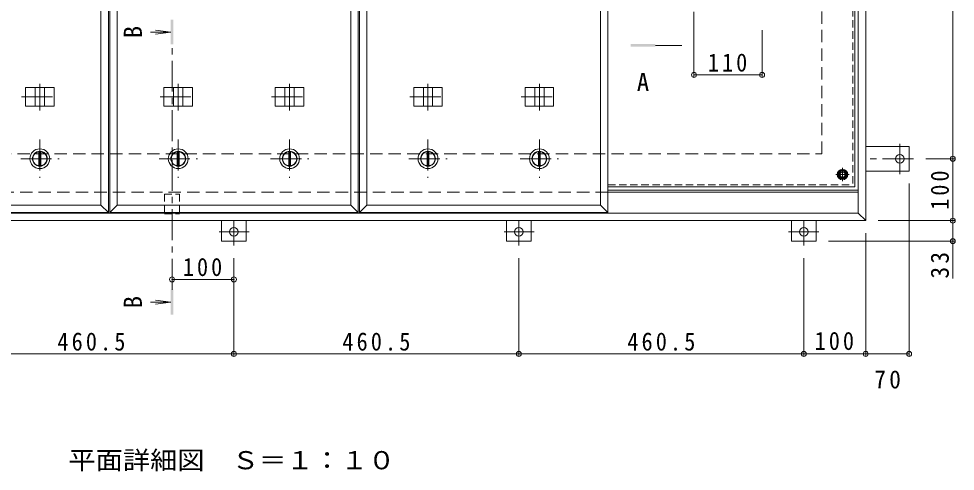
# Model space of a CAD drawing. Units: millimetres at full size, sheet at 1:10. Extents: x -2686 to 2781, y -1962 to 1858.
# Drawn here: x -1709 to -196, y -332 to 399 of the extents above; entities that cross this region are included whole.
import ezdxf
from ezdxf.enums import TextEntityAlignment as Align

# ---------------------------------------------------------------- set-up
doc = ezdxf.new("R2010")
doc.units = ezdxf.units.MM
doc.header["$LTSCALE"] = 10
doc.header["$PDMODE"] = 32
doc.header["$PDSIZE"] = 8
for name, pattern in [('CHAIN1', [8, 5, -1, 1, -1]), ('DASHED1', [1.8, 1.2, -0.6]), ('DASHED2', [3, 2, -1])]:
    doc.linetypes.add(name, pattern=pattern)
for name, color, linetype, lineweight in [('0-1_躯体', 2, 'DASHED2', 9), ('0-2_仕上', 4, 'Continuous', 9), ('0-3_建具', 4, 'Continuous', 9), ('0-4_その他', 7, 'Continuous', 9), ('0-5_寸法', 7, 'Continuous', 9), ('0-6_ハッチ', 6, 'Continuous', 9), ('0-7', 5, 'Continuous', 5), ('0-A', 3, 'CHAIN1', 9), ('0-B', 2, 'Continuous', 9), ('0-C', 2, 'Continuous', 9), ('0-E', 3, 'Continuous', 9), ('0-F', 7, 'Continuous', 9)]:
    doc.layers.add(name, color=color, linetype=linetype, lineweight=lineweight)
doc.styles.add('ＭＳ ゴシック', font='')
doc.styles.get('ＭＳ ゴシック').set_extended_font_data('MS Gothic')

msp = doc.modelspace()

# ---------------------------------------------------------------- linework, layer by layer
at = {"layer": '0-1_躯体'}
for p, q in [((-411.35, 180.92), (-411.35, 780.92)), ((-2311.35, 180.92), (-411.35, 180.92)), ((-756.97, 118.92), (-2370.35, 118.92))]:
    msp.add_line(p, q, dxfattribs=at)
at = {"layer": '0-1_躯体', "linetype": 'Continuous'}
msp.add_line((-352.35, 118.92), (-756.97, 118.92), dxfattribs=at)
at = {"layer": '0-2_仕上'}
for p, q in [((-1562.1, 85.92), (-1562.1, 875.92)), ((-1550.1, 97.92), (-1550.1, 863.92)), ((-1158.47, 85.92), (-1158.47, 875.92)), ((-1146.47, 97.92), (-1146.47, 863.92)), ((-1463.35, 377.46), (-1488.13, 380.73)), ((-1463.35, 377.46), (-1496.12, 377.46)), ((-1463.35, 377.46), (-1488.13, 374.2)), ((-1463.35, -58.73), (-1496.12, -58.73)), ((-1463.35, -58.73), (-1488.13, -55.47)), ((-1463.35, -58.73), (-1488.13, -61.99))]:
    msp.add_line(p, q, dxfattribs=at)
at = {"layer": '0-2_仕上', "linetype": 'CHAIN1'}
for p, q in [((-1461.35, -38.73), (-1461.35, 357.46)), ((-637.24, 356.04), (-680.24, 356.04))]:
    msp.add_line(p, q, dxfattribs=at)
at = {"layer": '0-2_仕上'}
for points in [[(-1953.72, 97.92), (-1576.22, 97.92), (-1564.22, 85.92), (-1564.22, 875.92)], [(-1576.22, 97.92), (-1576.22, 863.92), (-1564.22, 875.92)], [(-1550.1, 97.92), (-1172.6, 97.92), (-1160.6, 85.92), (-1160.6, 875.92)], [(-1172.6, 97.92), (-1172.6, 863.92), (-1160.6, 875.92)], [(-1146.47, 97.92), (-768.97, 97.92), (-756.97, 85.92), (-756.97, 875.92)], [(-768.97, 97.92), (-768.97, 863.92), (-756.97, 875.92)], [(-1953.72, 97.92), (-1965.72, 85.92), (-1564.22, 85.92)], [(-1550.1, 97.92), (-1562.1, 85.92), (-1160.6, 85.92)], [(-1146.47, 97.92), (-1158.47, 85.92), (-756.97, 85.92)]]:
    msp.add_lwpolyline(points, dxfattribs=at)
for points in [[(-1459.35, 397.46), (-1463.35, 397.46), (-1459.35, 357.46), (-1463.35, 357.46)], [(-720.24, 354.04), (-720.24, 358.04), (-680.24, 354.04), (-680.24, 358.04)], [(-1463.35, -78.73), (-1459.35, -78.73), (-1463.35, -38.73), (-1459.35, -38.73)]]:
    msp.add_solid(points, dxfattribs=at)
at = {"layer": '0-3_建具', "color": 2}
for p, q in [((-340.35, 72.92), (-340.35, 888.92)), ((-352.35, 84.92), (-352.35, 876.92)), ((-352.35, 118.92), (-756.97, 118.92)), ((-352.35, 84.92), (-2370.35, 84.92)), ((-340.35, 72.92), (-352.35, 84.92)), ((-340.35, 72.92), (-2382.35, 72.92))]:
    msp.add_line(p, q, dxfattribs=at)
at = {"layer": '0-3_建具'}
for p, q in [((-1698.06, 257.92), (-1698.06, 287.92)), ((-1698.06, 287.92), (-1651.88, 287.92)), ((-1682.47, 257.92), (-1682.47, 287.92)), ((-1667.47, 257.92), (-1667.47, 287.92)), ((-1651.88, 257.92), (-1651.88, 287.92)), ((-1474.44, 257.92), (-1474.44, 287.92)), ((-1474.44, 287.92), (-1428.26, 287.92)), ((-1458.85, 257.92), (-1458.85, 287.92)), ((-1443.85, 257.92), (-1443.85, 287.92)), ((-1428.26, 257.92), (-1428.26, 287.92)), ((-1294.44, 257.92), (-1294.44, 287.92)), ((-1294.44, 287.92), (-1248.26, 287.92)), ((-1278.85, 257.92), (-1278.85, 287.92)), ((-1263.85, 257.92), (-1263.85, 287.92)), ((-1248.26, 257.92), (-1248.26, 287.92)), ((-1070.81, 257.92), (-1070.81, 287.92)), ((-1070.81, 287.92), (-1024.63, 287.92)), ((-1055.22, 257.92), (-1055.22, 287.92)), ((-1040.22, 257.92), (-1040.22, 287.92)), ((-1024.63, 257.92), (-1024.63, 287.92)), ((-890.81, 257.92), (-890.81, 287.92)), ((-890.81, 287.92), (-844.63, 287.92)), ((-875.22, 257.92), (-875.22, 287.92)), ((-860.22, 257.92), (-860.22, 287.92)), ((-844.63, 257.92), (-844.63, 287.92)), ((-1698.06, 257.92), (-1651.88, 257.92)), ((-1474.44, 257.92), (-1428.26, 257.92)), ((-1294.44, 257.92), (-1248.26, 257.92)), ((-1070.81, 257.92), (-1024.63, 257.92)), ((-890.81, 257.92), (-844.63, 257.92))]:
    msp.add_line(p, q, dxfattribs=at)
at = {"layer": '0-3_建具', "linetype": 'CHAIN1'}
for p, q in [((-1674.97, 250.81), (-1674.97, 294.04)), ((-1451.35, 250.81), (-1451.35, 294.04)), ((-1271.35, 250.81), (-1271.35, 294.04)), ((-1047.72, 250.81), (-1047.72, 294.04)), ((-867.72, 250.81), (-867.72, 294.04)), ((-1704.38, 272.92), (-1645.56, 272.92)), ((-1480.76, 272.92), (-1421.94, 272.92)), ((-1300.76, 272.92), (-1241.94, 272.92)), ((-1077.13, 272.92), (-1018.31, 272.92)), ((-897.13, 272.92), (-838.31, 272.92))]:
    msp.add_line(p, q, dxfattribs=at)
at = {"layer": '0-5_寸法'}
msp.add_line((-199.63, 39.72), (-199.63, -20.62), dxfattribs=at)
at = {"layer": '0-5_寸法', "linetype": 'DASHED1'}
for points in [[(-1473.65, 115.72), (-1449.05, 115.72), (-1449.05, 83.72)], [(-1473.65, 115.72), (-1473.65, 83.72), (-1449.05, 83.72)]]:
    msp.add_lwpolyline(points, dxfattribs=at)
at = {"layer": '0-6_ハッチ'}
for p, q in [((-756.97, 121.92), (-352.35, 121.92)), ((-756.97, 118.92), (-352.35, 118.92))]:
    msp.add_line(p, q, dxfattribs=at)
at = {"layer": '0-7'}
for radius in [5, 4.19]:
    msp.add_circle((-377.85, 147.42), radius, dxfattribs=at)
at = {"layer": '0-A', "linetype": 'DASHED1'}
for p in [(-361.05, 504.68), (-756.97, 130.62)]:
    msp.add_line(p, (-361.05, 130.62), dxfattribs=at)
at = {"layer": '0-A', "linetype": 'Continuous'}
for q in [(-357.85, 503.44), (-756.97, 127.42)]:
    msp.add_line((-357.85, 127.42), q, dxfattribs=at)
at = {"layer": '0-A'}
for p, q in [((-377.85, 136.74), (-377.85, 158.1)), ((-367.17, 147.42), (-388.53, 147.42))]:
    msp.add_line(p, q, dxfattribs=at)
at = {"layer": '0-B'}
for p, q in [((-385.35, 147.42), (-381.6, 153.92)), ((-381.6, 153.92), (-374.1, 153.92)), ((-370.35, 147.42), (-374.1, 153.92)), ((-370.35, 147.42), (-374.1, 140.92))]:
    msp.add_line(p, q, dxfattribs=at)
msp.add_lwpolyline([(-385.35, 147.42), (-381.6, 140.92), (-374.1, 140.92)], dxfattribs=at)
for radius in [8.5, 6.5]:
    msp.add_circle((-377.85, 147.42), radius, dxfattribs=at)
at = {"layer": '0-C', "linetype": 'CHAIN1'}
for p, q in [((-1674.97, 203.92), (-1674.97, 141.92)), ((-1451.35, 203.92), (-1451.35, 141.92)), ((-1271.35, 203.92), (-1271.35, 141.92)), ((-1047.72, 203.92), (-1047.72, 141.92)), ((-867.72, 203.92), (-867.72, 141.92)), ((-1705.97, 172.92), (-1643.97, 172.92)), ((-1482.35, 172.92), (-1420.35, 172.92)), ((-1302.35, 172.92), (-1240.35, 172.92)), ((-1078.72, 172.92), (-1016.72, 172.92)), ((-898.72, 172.92), (-836.72, 172.92))]:
    msp.add_line(p, q, dxfattribs=at)
at = {"layer": '0-C'}
for p, q in [((-1676.47, 161.52), (-1676.47, 184.33)), ((-1673.47, 161.52), (-1673.47, 184.33)), ((-1452.85, 161.52), (-1452.85, 184.33)), ((-1449.85, 161.52), (-1449.85, 184.33)), ((-1272.85, 161.52), (-1272.85, 184.33)), ((-1269.85, 161.52), (-1269.85, 184.33)), ((-1049.22, 161.52), (-1049.22, 184.33)), ((-1046.22, 161.52), (-1046.22, 184.33)), ((-869.22, 161.52), (-869.22, 184.33)), ((-866.22, 161.52), (-866.22, 184.33))]:
    msp.add_line(p, q, dxfattribs=at)
for centre, radius in [((-1674.97, 172.92), 16), ((-1674.97, 172.92), 12), ((-1674.97, 172.92), 11.5), ((-1451.35, 172.92), 16), ((-1451.35, 172.92), 12), ((-1451.35, 172.92), 11.5), ((-1271.35, 172.92), 16), ((-1271.35, 172.92), 12), ((-1271.35, 172.92), 11.5), ((-1047.72, 172.92), 16), ((-1047.72, 172.92), 12), ((-1047.72, 172.92), 11.5), ((-867.72, 172.92), 16), ((-867.72, 172.92), 12), ((-867.72, 172.92), 11.5)]:
    msp.add_circle(centre, radius, dxfattribs=at)
at = {"layer": '0-E', "linetype": 'CHAIN1'}
for p, q in [((-285.15, 148.08), (-285.15, 196.97)), ((-262.99, 172.92), (-340.35, 172.92)), ((-1361.35, 32.57), (-1361.35, 72.72)), ((-900.85, 32.57), (-900.85, 72.72)), ((-440.35, 32.57), (-440.35, 72.72)), ((-1336.51, 54.72), (-1385.39, 54.72)), ((-876.01, 54.72), (-924.89, 54.72)), ((-465.19, 54.72), (-416.3, 54.72))]:
    msp.add_line(p, q, dxfattribs=at)
at = {"layer": '0-E'}
for p, q in [((-340.35, 192.92), (-270.15, 192.92)), ((-270.15, 152.92), (-270.15, 192.92)), ((-340.35, 152.92), (-270.15, 152.92)), ((-1381.35, 72.92), (-1381.35, 39.72)), ((-1341.35, 72.92), (-1341.35, 39.72)), ((-920.85, 72.92), (-920.85, 39.72)), ((-880.85, 72.92), (-880.85, 39.72)), ((-460.35, 72.92), (-460.35, 39.72)), ((-420.35, 72.92), (-420.35, 39.72)), ((-1341.35, 39.72), (-1381.35, 39.72)), ((-880.85, 39.72), (-920.85, 39.72)), ((-460.35, 39.72), (-420.35, 39.72))]:
    msp.add_line(p, q, dxfattribs=at)
for centre in [(-285.15, 172.92), (-1361.35, 54.72), (-900.85, 54.72), (-440.35, 54.72)]:
    msp.add_circle(centre, 7, dxfattribs=at)
at = {"layer": '0-F'}
for p, q in [((-199.63, 788.92), (-199.63, 172.92)), ((-617.85, 305.27), (-617.85, 410.42)), ((-507.85, 305.27), (-507.85, 380.54)), ((-507.85, 308.27), (-617.85, 308.27)), ((-196.63, 172.92), (-242.99, 172.92)), ((-199.63, 172.92), (-199.63, 72.92)), ((-270.15, -145.32), (-270.15, 132.92)), ((-196.63, 72.92), (-320.35, 72.92)), ((-199.63, 72.92), (-199.63, 39.72)), ((-340.35, -145.32), (-340.35, 52.92)), ((-196.63, 39.72), (-400.35, 39.72)), ((-1361.35, -145.32), (-1361.35, 12.57)), ((-900.85, -145.32), (-900.85, 12.57)), ((-440.35, -145.32), (-440.35, 12.57)), ((-1361.35, -21.96), (-1461.35, -21.96)), ((-1821.85, -142.32), (-1361.35, -142.32)), ((-1361.35, -142.32), (-900.85, -142.32)), ((-900.85, -142.32), (-440.35, -142.32)), ((-440.35, -142.32), (-340.35, -142.32)), ((-340.35, -142.32), (-270.15, -142.32))]:
    msp.add_line(p, q, dxfattribs=at)
for p in [(-617.85, 308.27), (-507.85, 308.27), (-199.63, 172.92), (-199.63, 72.92), (-199.63, 39.72), (-1461.35, -21.96), (-1361.35, -21.96), (-1361.35, -142.32), (-900.85, -142.32), (-440.35, -142.32), (-340.35, -142.32), (-270.15, -142.32)]:
    msp.add_point(p, dxfattribs=at)

# ---------------------------------------------------------------- texts
at = {"layer": '0-4_その他', "color": 2, "style": 'ＭＳ ゴシック', "width": 1.1}
msp.add_text('平面詳細図\u3000Ｓ＝１：１０', height=29.33, dxfattribs=at).set_placement((-1628.85, -337.39), align=Align.BOTTOM_LEFT)
at = {"layer": '0-5_寸法', "color": 2, "style": 'ＭＳ ゴシック'}
for p in [(-1501.21, 367.46), (-1501.21, -68.73)]:
    msp.add_text('B', height=29.33, rotation=90, dxfattribs=at).set_placement(p, align=Align.BOTTOM_LEFT)
msp.add_text('A', height=29.33, dxfattribs=at).set_placement((-710.24, 273.34), align=Align.BOTTOM_LEFT)
at = {"layer": '0-F', "color": 2, "char_height": 29.33, "attachment_point": 7, "style": 'ＭＳ ゴシック'}
for s, insert in [('\\T1.27;\\W0.9;110', (-595.35, 313.27)), ('\\T1.27;\\W0.9;100', (-1443.85, -16.96)), ('\\T1.28;\\W0.9;460.5', (-1646.6, -137.32)), ('\\T1.28;\\W0.9;460.5', (-1186.1, -137.32)), ('\\T1.28;\\W0.9;460.5', (-725.6, -137.32)), ('\\T1.27;\\W0.9;100', (-422.85, -136.32)), ('\\T1.27;\\W0.95;70', (-326.5, -198.5))]:
    msp.add_mtext(s, dxfattribs=dict(at, insert=insert))
at = {"layer": '0-F', "color": 2, "char_height": 29.33, "attachment_point": 7, "rotation": 90, "style": 'ＭＳ ゴシック'}
for s, insert in [('\\T1.27;\\W0.9;100', (-205.63, 90.42)), ('\\T1.27;\\W0.95;33', (-205.63, -20.62))]:
    msp.add_mtext(s, dxfattribs=dict(at, insert=insert))

doc.saveas('drawing.dxf')
